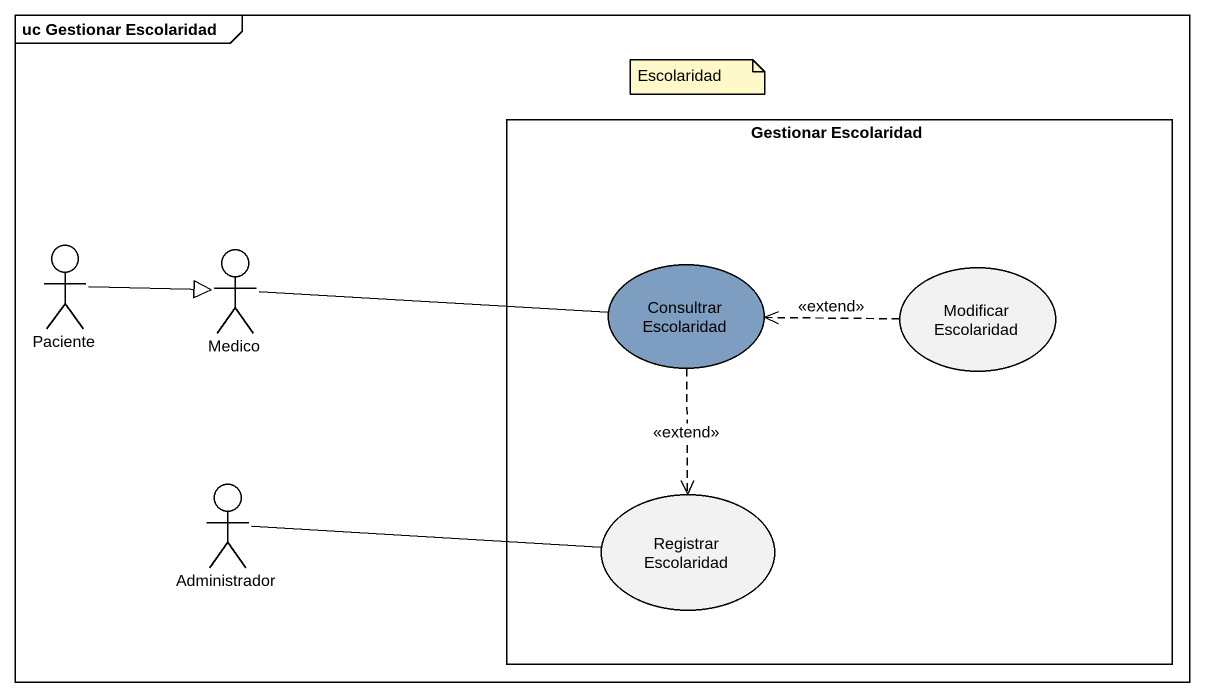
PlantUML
@startuml
mainframe uc Gestionar Escolaridad
rectangle "Gestionar Escolaridad" as Gestionar_Escolaridad {
  usecase "Consultrar Escolaridad" as Consultrar_Escolaridad #7D9EC0
  usecase "Modificar Escolaridad" as Modificar_Escolaridad
  usecase "Registrar Escolaridad" as Registrar_Escolaridad
}
actor Paciente
actor Medico
actor Administrador
Paciente -right-|> Medico
Medico -right- Consultrar_Escolaridad
Consultrar_Escolaridad ..> Registrar_Escolaridad : <<extend>>
Modificar_Escolaridad .left.> Consultrar_Escolaridad : <<extend>>
Administrador -right- Registrar_Escolaridad
note as N1
  Escolaridad
end note
@enduml
